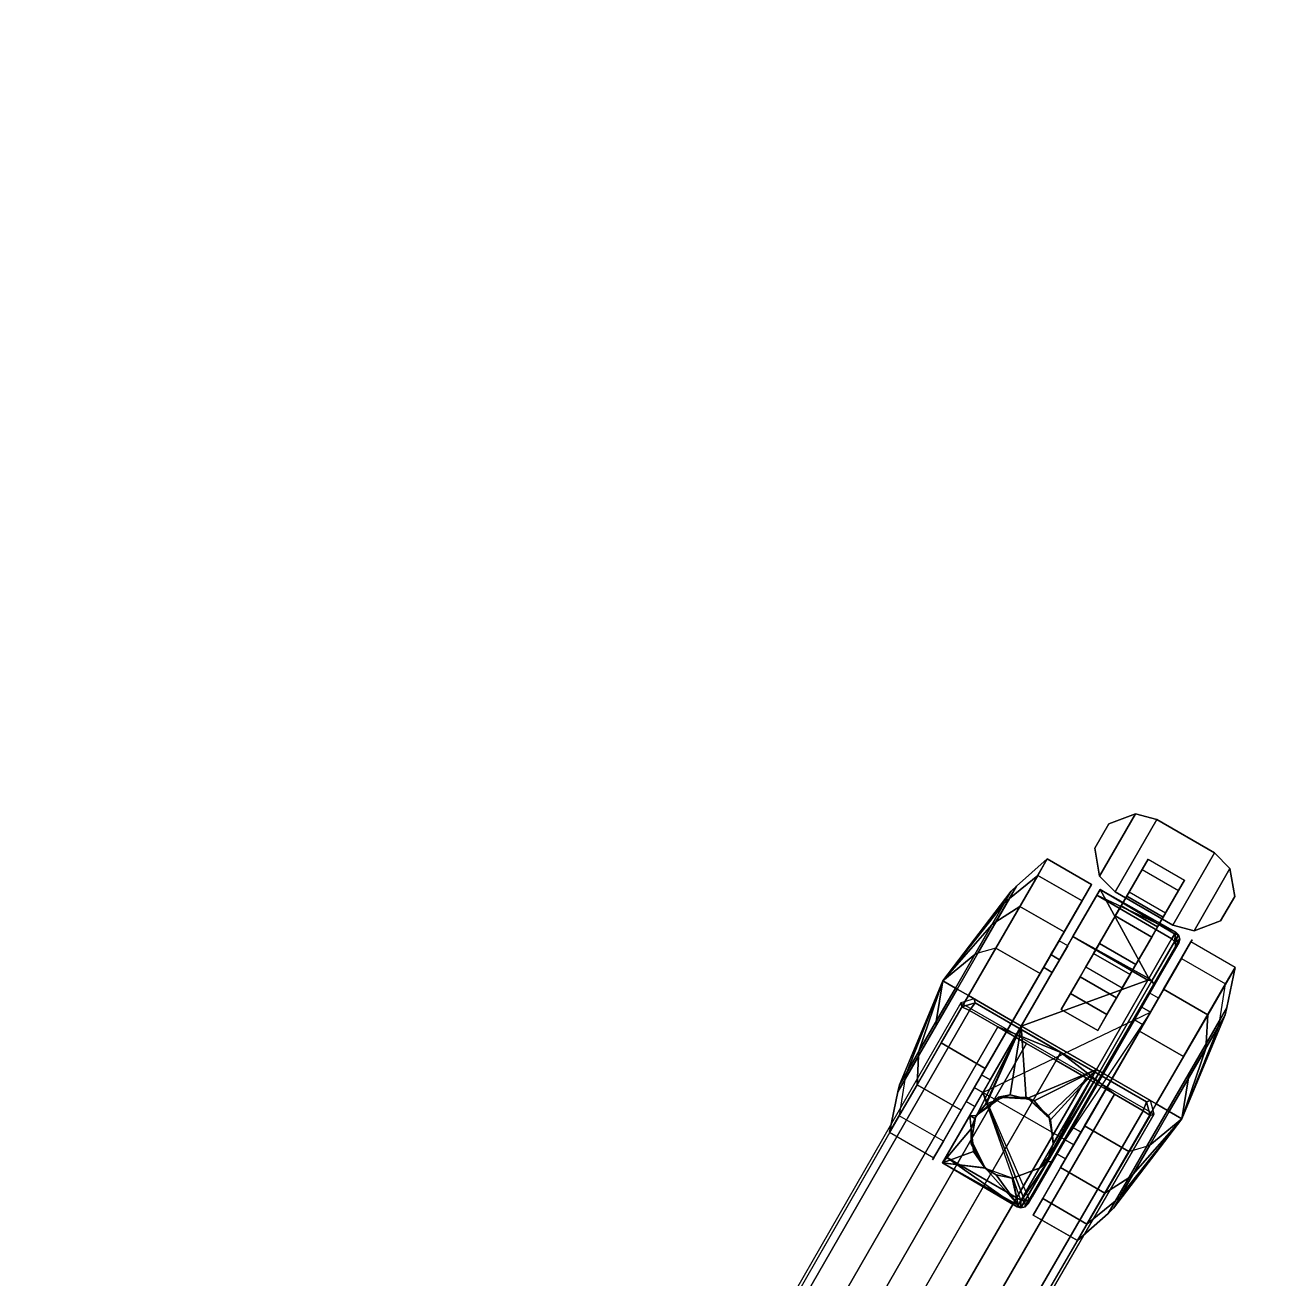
# Model space of a CAD drawing. Header units: inches. Extents: x 2605 to 2965, y 1528 to 1642.
# Drawn here: x 2717.25 to 2726.72, y 1595.8 to 1605.19 of the extents above; entities that cross this region are included whole.
import ezdxf

# ---------------------------------------------------------------- set-up
doc = ezdxf.new("R2010")
doc.units = ezdxf.units.IN
doc.layers.add('table leg', color=7, linetype='Continuous')
doc.layers.add('table top', color=7, linetype='Continuous')

msp = doc.modelspace()

# ---------------------------------------------------------------- linework, layer by layer
at = {"layer": 'table leg'}
for points in [[(2725.2707, 1599.0231, -7.1923), (2725.3765, 1599.2064, -7.1923), (2725.575, 1599.2802, -7.1923), (2725.306, 1598.8143, -7.1923)], [(2725.575, 1599.2802, -7.0323), (2725.3765, 1599.2064, -7.0323), (2725.2707, 1599.0231, -7.0323), (2725.306, 1598.8143, -7.0323)], [(2725.422, 1598.6971, -7.1923), (2725.306, 1598.8143, -7.1923), (2725.575, 1599.2802, -7.1923), (2725.7345, 1599.2383, -7.1923)], [(2725.575, 1599.2802, -7.0323), (2725.306, 1598.8143, -7.0323), (2725.422, 1598.6971, -7.0323), (2725.7345, 1599.2383, -7.0323)], [(2725.575, 1599.2802, -7.0323), (2725.575, 1599.2802, -7.1923), (2725.3765, 1599.2064, -7.1923), (2725.3765, 1599.2064, -7.0323)], [(2725.575, 1599.2802, -7.0323), (2725.7345, 1599.2383, -7.0323), (2725.7345, 1599.2383, -7.1923), (2725.575, 1599.2802, -7.1923)], [(2725.2707, 1599.0231, -7.0323), (2725.3765, 1599.2064, -7.0323), (2725.3765, 1599.2064, -7.1923), (2725.2707, 1599.0231, -7.1923)], [(2725.422, 1598.6971, -7.1923), (2725.7345, 1599.2383, -7.1923), (2726.1675, 1598.9883, -7.1923), (2725.855, 1598.4471, -7.1923)], [(2726.1675, 1598.9883, -7.0323), (2725.7345, 1599.2383, -7.0323), (2725.422, 1598.6971, -7.0323), (2725.855, 1598.4471, -7.0323)], [(2726.1675, 1598.9883, -7.0323), (2726.1675, 1598.9883, -7.1923), (2725.7345, 1599.2383, -7.1923), (2725.7345, 1599.2383, -7.0323)], [(2725.2707, 1599.0231, -7.0323), (2725.2707, 1599.0231, -7.1923), (2725.306, 1598.8143, -7.1923), (2725.306, 1598.8143, -7.0323)], [(2726.0145, 1598.4052, -7.1923), (2725.855, 1598.4471, -7.1923), (2726.1675, 1598.9883, -7.1923), (2726.2835, 1598.8711, -7.1923)], [(2726.1675, 1598.9883, -7.0323), (2725.855, 1598.4471, -7.0323), (2726.0145, 1598.4052, -7.0323), (2726.2835, 1598.8711, -7.0323)], [(2726.2835, 1598.8711, -7.0323), (2726.2835, 1598.8711, -7.1923), (2726.1675, 1598.9883, -7.1923), (2726.1675, 1598.9883, -7.0323)], [(2724.9146, 1598.9428, -6.664), (2724.684, 1598.7395, -6.7154), (2724.5293, 1598.4717, -6.1797), (2724.7094, 1598.5873, -5.9531)], [(2724.8433, 1598.8193, -7.4724), (2724.6303, 1598.6465, -7.3244), (2724.684, 1598.7395, -6.7154), (2724.9146, 1598.9428, -6.664)], [(2725.0406, 1598.3961, -5.9531), (2725.2458, 1598.7515, -6.664), (2724.9146, 1598.9428, -6.664), (2724.7094, 1598.5873, -5.9531)], [(2725.2458, 1598.7515, -6.664), (2725.1746, 1598.6281, -7.4724), (2724.8433, 1598.8193, -7.4724), (2724.9146, 1598.9428, -6.664)], [(2724.5289, 1598.2748, -8), (2724.3934, 1598.2362, -7.722), (2724.6303, 1598.6465, -7.3244), (2724.8433, 1598.8193, -7.4724)], [(2725.1746, 1598.6281, -7.4724), (2724.8601, 1598.0835, -8), (2724.5289, 1598.2748, -8), (2724.8433, 1598.8193, -7.4724)], [(2725.422, 1598.6971, -7.0323), (2725.306, 1598.8143, -7.0323), (2725.306, 1598.8143, -7.1923), (2725.422, 1598.6971, -7.1923)], [(2725.8981, 1598.7068, -7.5961), (2725.7408, 1598.4343, -7.8647), (2725.468, 1598.5918, -7.8647), (2725.6254, 1598.8643, -7.5961)], [(2726.0145, 1598.4052, -7.1923), (2726.2835, 1598.8711, -7.1923), (2726.3188, 1598.6624, -7.1923), (2726.213, 1598.479, -7.1923)], [(2726.3188, 1598.6624, -7.0323), (2726.2835, 1598.8711, -7.0323), (2726.0145, 1598.4052, -7.0323), (2726.213, 1598.479, -7.0323)], [(2726.2835, 1598.8711, -7.0323), (2726.3188, 1598.6624, -7.0323), (2726.3188, 1598.6624, -7.1923), (2726.2835, 1598.8711, -7.1923)], [(2724.4992, 1598.4489, -6.2212), (2724.6446, 1598.7007, -6.7248), (2724.131, 1598.0306, -6.8724)], [(2724.6446, 1598.7007, -6.7248), (2724.5941, 1598.6132, -7.2974), (2724.131, 1598.0306, -6.8724)], [(2724.4992, 1598.4489, -6.2212), (2724.5293, 1598.4717, -6.1797), (2724.684, 1598.7395, -6.7154), (2724.6446, 1598.7007, -6.7248)], [(2724.6446, 1598.7007, -6.7248), (2724.684, 1598.7395, -6.7154), (2724.6303, 1598.6465, -7.3244), (2724.5941, 1598.6132, -7.2974)], [(2725.1065, 1598.3606, -5.955), (2725.6764, 1598.0477, -5.967), (2725.3111, 1598.715, -6.6697)], [(2725.3111, 1598.715, -6.6697), (2725.8768, 1598.3949, -6.7061), (2725.2854, 1598.6705, -7.2724)], [(2725.8686, 1598.3806, -6.6756), (2725.3111, 1598.715, -6.6697), (2725.6764, 1598.0477, -5.967)], [(2725.8768, 1598.3949, -6.7061), (2725.3111, 1598.715, -6.6697), (2725.8686, 1598.3806, -6.6756)], [(2725.422, 1598.6971, -7.0323), (2725.422, 1598.6971, -7.1923), (2725.855, 1598.4471, -7.1923), (2725.855, 1598.4471, -7.0323)], [(2724.131, 1598.0306, -6.8724), (2724.5941, 1598.6132, -7.2974), (2724.3714, 1598.2275, -7.6711)], [(2724.5941, 1598.6132, -7.2974), (2724.6303, 1598.6465, -7.3244), (2724.3934, 1598.2362, -7.722), (2724.3714, 1598.2275, -7.6711)], [(2725.8483, 1598.3455, -7.2724), (2725.2854, 1598.6705, -7.2724), (2725.8768, 1598.3949, -6.7061)], [(2725.6968, 1598.358, -7.5935), (2725.7826, 1598.5066, -7.4281), (2725.5098, 1598.6641, -7.4281), (2725.424, 1598.5155, -7.5935)], [(2725.7826, 1598.5066, -7.4281), (2725.7999, 1598.5366, -7.1923), (2725.5271, 1598.6941, -7.1923), (2725.5098, 1598.6641, -7.4281)], [(2726.213, 1598.479, -7.0323), (2726.213, 1598.479, -7.1923), (2726.3188, 1598.6624, -7.1923), (2726.3188, 1598.6624, -7.0323)], [(2724.7094, 1598.5873, -5.9531), (2724.5293, 1598.4717, -6.1797), (2724.2388, 1597.9684, -5.9682), (2724.3237, 1597.9193, -5.6724)], [(2724.6549, 1597.7281, -5.6724), (2725.0406, 1598.3961, -5.9531), (2724.7094, 1598.5873, -5.9531), (2724.3237, 1597.9193, -5.6724)], [(2725.7408, 1598.4343, -7.8647), (2725.5343, 1598.0766, -7.8901), (2725.2615, 1598.2341, -7.8901), (2725.468, 1598.5918, -7.8647)], [(2725.5783, 1598.1528, -7.6195), (2725.6968, 1598.358, -7.5935), (2725.424, 1598.5155, -7.5935), (2725.3055, 1598.3103, -7.6195)], [(2724.131, 1598.0306, -6.8724), (2724.226, 1597.9757, -6.0224), (2724.4992, 1598.4489, -6.2212)], [(2724.226, 1597.9757, -6.0224), (2724.2388, 1597.9684, -5.9682), (2724.5293, 1598.4717, -6.1797), (2724.4992, 1598.4489, -6.2212)], [(2725.855, 1598.4471, -7.0323), (2725.855, 1598.4471, -7.1923), (2726.0145, 1598.4052, -7.1923), (2726.0145, 1598.4052, -7.0323)], [(2726.213, 1598.479, -7.0323), (2726.0145, 1598.4052, -7.0323), (2726.0145, 1598.4052, -7.1923), (2726.213, 1598.479, -7.1923)], [(2724.7197, 1597.6907, -5.6724), (2725.6683, 1598.0337, -5.9609), (2725.1065, 1598.3606, -5.955)], [(2725.0023, 1598.3302, -6.7899), (2724.8872, 1598.1308, -6.349), (2724.9522, 1598.0933, -6.349), (2725.0673, 1598.2927, -6.7899)], [(2725.6764, 1598.0477, -5.967), (2725.1065, 1598.3606, -5.955), (2725.6683, 1598.0337, -5.9609)], [(2725.6764, 1598.0477, -5.967), (2725.6988, 1598.0293, -5.9725), (2725.898, 1598.3744, -6.7071), (2725.8686, 1598.3806, -6.6756)], [(2725.907, 1598.3416, -6.7105), (2725.898, 1598.3744, -6.7071), (2725.6988, 1598.0293, -5.9725), (2725.7118, 1598.0035, -5.9906)], [(2725.907, 1598.3416, -6.7105), (2725.7118, 1598.0035, -5.9906), (2725.7087, 1597.9836, -6.0122), (2725.8991, 1598.3134, -6.7144)], [(2725.9904, 1598.3216, -6.664), (2725.7852, 1597.9662, -5.9531), (2726.1165, 1597.775, -5.9531), (2726.3217, 1598.1304, -6.664)], [(2725.8768, 1598.3949, -6.7061), (2725.8681, 1598.3234, -7.2724), (2725.8483, 1598.3455, -7.2724)], [(2725.8681, 1598.3234, -7.2724), (2725.8768, 1598.3949, -6.7061), (2725.898, 1598.3744, -6.7071)], [(2725.8722, 1598.3188, -7.2724), (2725.8681, 1598.3234, -7.2724), (2725.898, 1598.3744, -6.7071)], [(2725.8686, 1598.3806, -6.6756), (2725.898, 1598.3744, -6.7071), (2725.8768, 1598.3949, -6.7061)], [(2725.898, 1598.3744, -6.7071), (2725.907, 1598.3416, -6.7105), (2725.8722, 1598.3188, -7.2724)], [(2725.8748, 1598.2899, -7.2724), (2725.8722, 1598.3188, -7.2724), (2725.907, 1598.3416, -6.7105)], [(2725.8758, 1598.2791, -7.2724), (2725.8748, 1598.2899, -7.2724), (2725.907, 1598.3416, -6.7105)], [(2725.8758, 1598.2791, -7.2724), (2725.907, 1598.3416, -6.7105), (2725.8991, 1598.3134, -6.7144)], [(2724.8601, 1598.0835, -8), (2724.4497, 1597.3727, -8), (2724.1185, 1597.5639, -8), (2724.5289, 1598.2748, -8)], [(2724.3714, 1598.2275, -7.6711), (2724.226, 1597.9757, -7.7224), (2724.131, 1598.0306, -6.8724)], [(2724.3714, 1598.2275, -7.6711), (2724.3934, 1598.2362, -7.722), (2724.2388, 1597.9684, -7.7765), (2724.226, 1597.9757, -7.7224)], [(2725.5343, 1598.0766, -7.8901), (2725.3617, 1597.7776, -7.6621), (2725.0889, 1597.9351, -7.6621), (2725.2615, 1598.2341, -7.8901)], [(2725.4766, 1597.9767, -7.4951), (2725.5783, 1598.1528, -7.6195), (2725.3055, 1598.3103, -7.6195), (2725.2038, 1598.1342, -7.4951)], [(2725.8991, 1598.3134, -6.7144), (2725.8683, 1598.2602, -7.2724), (2725.8758, 1598.2791, -7.2724)], [(2724.8872, 1598.1308, -6.349), (2724.6548, 1597.7282, -6.1724), (2724.7197, 1597.6907, -6.1724), (2724.9522, 1598.0933, -6.349)], [(2725.6047, 1597.6536, -8), (2725.9192, 1598.1982, -7.4724), (2726.2504, 1598.0069, -7.4724), (2725.936, 1597.4624, -8)], [(2726.1165, 1597.775, -5.9531), (2726.1063, 1597.5612, -6.1797), (2726.2609, 1597.829, -6.7154), (2726.3217, 1598.1304, -6.664)], [(2726.3217, 1598.1304, -6.664), (2726.2609, 1597.829, -6.7154), (2726.2072, 1597.736, -7.3244), (2726.2504, 1598.0069, -7.4724)], [(2725.6683, 1598.0337, -5.9609), (2724.7197, 1597.6907, -5.6724), (2725.2826, 1597.3657, -5.6724)], [(2725.2826, 1597.3657, -5.6724), (2725.3074, 1597.3514, -5.6796), (2725.6988, 1598.0293, -5.9725), (2725.6683, 1598.0337, -5.9609)], [(2725.6683, 1598.0337, -5.9609), (2725.6988, 1598.0293, -5.9725), (2725.6764, 1598.0477, -5.967)], [(2723.858, 1597.3382, -7.2974), (2723.8075, 1597.2508, -6.7248), (2724.131, 1598.0306, -6.8724)], [(2724.131, 1598.0306, -6.8724), (2723.8075, 1597.2508, -6.7248), (2723.9528, 1597.5026, -6.2212)], [(2724.0807, 1597.724, -7.6711), (2723.858, 1597.3382, -7.2974), (2724.131, 1598.0306, -6.8724)], [(2724.3237, 1597.9193, -5.6724), (2724.2388, 1597.9684, -5.9682), (2723.9482, 1597.4651, -6.1797), (2723.938, 1597.2513, -5.9531)], [(2723.9528, 1597.5026, -6.2212), (2723.9482, 1597.4651, -6.1797), (2724.2388, 1597.9684, -5.9682), (2724.226, 1597.9757, -6.0224)], [(2723.9528, 1597.5026, -6.2212), (2724.226, 1597.9757, -6.0224), (2724.131, 1598.0306, -6.8724)], [(2724.226, 1597.9757, -7.7224), (2724.0807, 1597.724, -7.6711), (2724.131, 1598.0306, -6.8724)], [(2724.226, 1597.9757, -7.7224), (2724.2388, 1597.9684, -7.7765), (2724.0841, 1597.7006, -7.722), (2724.0807, 1597.724, -7.6711)], [(2725.7118, 1598.0035, -5.9906), (2725.6988, 1598.0293, -5.9725), (2725.3074, 1597.3514, -5.6796), (2725.3283, 1597.3393, -5.7037)], [(2725.7118, 1598.0035, -5.9906), (2725.3283, 1597.3393, -5.7037), (2725.3346, 1597.3357, -5.7324), (2725.7087, 1597.9836, -6.0122)], [(2725.7852, 1597.9662, -5.9531), (2725.3995, 1597.2982, -5.6724), (2725.7308, 1597.1069, -5.6724), (2726.1165, 1597.775, -5.9531)], [(2724.2693, 1597.0601, -5.9531), (2724.6549, 1597.7281, -5.6724), (2724.3237, 1597.9193, -5.6724), (2723.938, 1597.2513, -5.9531)], [(2724.3666, 1597.8945, -5.512), (2724.2661, 1597.8658, -5.5092), (2724.2741, 1597.8359, -4.8835), (2724.3746, 1597.8645, -4.8835)], [(2725.7147, 1597.0295, -5.5092), (2725.6874, 1597.1319, -5.512), (2724.3666, 1597.8945, -5.512), (2724.2661, 1597.8658, -5.5092)], [(2724.2741, 1597.8359, -4.8835), (2724.3311, 1597.808, -4.8121), (2724.3746, 1597.8645, -4.8835)], [(2724.3311, 1597.808, -4.8121), (2724.5443, 1597.6849, -4.7783), (2725.015, 1597.4924, -4.8252), (2724.3746, 1597.8645, -4.8835)], [(2725.6574, 1597.1239, -4.8835), (2725.6874, 1597.1319, -5.512), (2724.3666, 1597.8945, -5.512), (2724.3746, 1597.8645, -4.8835)], [(2724.3746, 1597.8645, -4.8835), (2724.3746, 1597.8645, -4.8835), (2725.015, 1597.4924, -4.8252), (2725.6574, 1597.1239, -4.8835)], [(2725.3617, 1597.7776, -7.6621), (2725.2922, 1597.6573, -7.2724), (2725.0194, 1597.8148, -7.2724), (2725.0889, 1597.9351, -7.6621)], [(2725.6821, 1597.9377, -6.7899), (2725.567, 1597.7383, -6.349), (2725.632, 1597.7008, -6.349), (2725.7471, 1597.9002, -6.7899)], [(2721.3345, 1592.7124, -4.4267), (2721.3847, 1592.6879, -4.3569), (2724.3311, 1597.808, -4.8121), (2724.2741, 1597.8359, -4.8835)], [(2721.5952, 1592.5663, -4.3176), (2724.5443, 1597.6849, -4.7783), (2724.3311, 1597.808, -4.8121), (2721.3847, 1592.6879, -4.3569)], [(2725.0474, 1596.8382, -7.2724), (2724.4325, 1597.1932, -7.2724), (2725.6868, 1597.7957, -7.2724)], [(2725.7308, 1597.1069, -5.6724), (2725.8157, 1597.0579, -5.9682), (2726.1063, 1597.5612, -6.1797), (2726.1165, 1597.775, -5.9531)], [(2726.1965, 1597.6881, -7.2974), (2726.247, 1597.7755, -6.7248), (2725.9235, 1596.9957, -6.8724)], [(2725.9235, 1596.9957, -6.8724), (2726.247, 1597.7755, -6.7248), (2726.1016, 1597.5237, -6.2212)], [(2726.247, 1597.7755, -6.7248), (2726.2609, 1597.829, -6.7154), (2726.1063, 1597.5612, -6.1797), (2726.1016, 1597.5237, -6.2212)], [(2726.1965, 1597.6881, -7.2974), (2726.2072, 1597.736, -7.3244), (2726.2609, 1597.829, -6.7154), (2726.247, 1597.7755, -6.7248)], [(2721.8119, 1592.4412, -4.2809), (2724.7584, 1597.5613, -4.7539), (2724.5443, 1597.6849, -4.7783), (2721.5952, 1592.5663, -4.3176)], [(2724.0807, 1597.724, -7.6711), (2724.0841, 1597.7006, -7.722), (2723.8472, 1597.2903, -7.3244), (2723.858, 1597.3382, -7.2974)], [(2724.3329, 1597.0208, -5.955), (2724.3848, 1597.0175, -5.938), (2724.7197, 1597.6907, -5.6724)], [(2724.4482, 1597.1005, -5.8617), (2724.7197, 1597.6907, -5.6724), (2724.3848, 1597.0175, -5.938)], [(2724.6548, 1597.7282, -6.1724), (2724.4223, 1597.3256, -6.349), (2724.4873, 1597.2881, -6.349), (2724.7197, 1597.6907, -6.1724)], [(2724.4482, 1597.1005, -5.8617), (2724.4587, 1597.1091, -5.8537), (2724.7197, 1597.6907, -5.6724)], [(2724.4587, 1597.1091, -5.8537), (2724.5504, 1597.1435, -5.8135), (2724.6362, 1597.1758, -5.7759), (2724.7197, 1597.6907, -5.6724)], [(2724.7584, 1597.5613, -4.7539), (2724.9816, 1597.4324, -4.7316), (2725.015, 1597.4924, -4.8252), (2724.5443, 1597.6849, -4.7783)], [(2724.7197, 1597.6907, -5.6724), (2724.6362, 1597.1758, -5.7759), (2724.756, 1597.1453, -5.7619)], [(2724.756, 1597.1453, -5.7619), (2725.2826, 1597.3657, -5.6724), (2724.7197, 1597.6907, -5.6724)], [(2725.567, 1597.7383, -6.349), (2725.3346, 1597.3357, -6.1724), (2725.3995, 1597.2982, -6.1724), (2725.632, 1597.7008, -6.349)], [(2725.9738, 1597.3023, -7.6711), (2726.1965, 1597.6881, -7.2974), (2725.9235, 1596.9957, -6.8724)], [(2725.9738, 1597.3023, -7.6711), (2725.9703, 1597.3257, -7.722), (2726.2072, 1597.736, -7.3244), (2726.1965, 1597.6881, -7.2974)], [(2724.9816, 1597.4324, -4.7316), (2724.7584, 1597.5613, -4.7539), (2721.8119, 1592.4412, -4.2809), (2722.0289, 1592.3159, -4.2598)], [(2724.4497, 1597.3727, -8), (2724.1353, 1596.8281, -7.4724), (2723.8041, 1597.0193, -7.4724), (2724.1185, 1597.5639, -8)], [(2725.1943, 1596.9428, -8), (2725.6047, 1597.6536, -8), (2725.936, 1597.4624, -8), (2725.5256, 1596.7515, -8)], [(2726.1016, 1597.5237, -6.2212), (2726.1063, 1597.5612, -6.1797), (2725.8157, 1597.0579, -5.9682), (2725.8285, 1597.0506, -6.0224)], [(2723.8075, 1597.2508, -6.7248), (2723.7935, 1597.1972, -6.7154), (2723.9482, 1597.4651, -6.1797), (2723.9528, 1597.5026, -6.2212)], [(2725.4188, 1597.18, -4.7783), (2725.015, 1597.4924, -4.8252), (2724.9816, 1597.4324, -4.7316), (2725.2048, 1597.3035, -4.7539)], [(2725.4188, 1597.18, -4.7783), (2725.6321, 1597.0568, -4.8121), (2725.6574, 1597.1239, -4.8835), (2725.015, 1597.4924, -4.8252)], [(2726.1016, 1597.5237, -6.2212), (2725.8285, 1597.0506, -6.0224), (2725.9235, 1596.9957, -6.8724)], [(2722.0269, 1592.3171, -4.2598), (2722.244, 1592.1918, -4.2809), (2725.2048, 1597.3035, -4.7539), (2724.9816, 1597.4324, -4.7316)], [(2723.938, 1597.2513, -5.9531), (2723.9482, 1597.4651, -6.1797), (2723.7935, 1597.1972, -6.7154), (2723.7328, 1596.8959, -6.664)], [(2722.4606, 1592.0667, -4.3176), (2725.4188, 1597.18, -4.7783), (2725.2048, 1597.3035, -4.7539), (2722.244, 1592.1918, -4.2809)], [(2723.7328, 1596.8959, -6.664), (2723.7935, 1597.1972, -6.7154), (2723.8472, 1597.2903, -7.3244), (2723.8041, 1597.0193, -7.4724)], [(2723.858, 1597.3382, -7.2974), (2723.8472, 1597.2903, -7.3244), (2723.7935, 1597.1972, -6.7154), (2723.8075, 1597.2508, -6.7248)], [(2724.4223, 1597.3256, -6.349), (2724.3072, 1597.1262, -6.7899), (2724.3721, 1597.0887, -6.7899), (2724.4873, 1597.2881, -6.349)], [(2725.2826, 1597.3657, -5.6724), (2724.756, 1597.1453, -5.7619), (2724.8152, 1597.1303, -5.755)], [(2725.2826, 1597.3657, -5.6724), (2724.8152, 1597.1303, -5.755), (2724.9159, 1597.014, -5.7764)], [(2724.9159, 1597.014, -5.7764), (2724.9393, 1596.9871, -5.7813), (2725.2826, 1597.3657, -5.6724)], [(2725.3283, 1597.3393, -5.7037), (2725.3074, 1597.3514, -5.6796), (2724.916, 1596.6735, -5.9725), (2724.9448, 1596.6751, -5.9906)], [(2725.3074, 1597.3514, -5.6796), (2724.9228, 1596.7074, -5.939), (2724.916, 1596.6735, -5.9725)], [(2725.3074, 1597.3514, -5.6796), (2725.2826, 1597.3657, -5.6724), (2724.9228, 1596.7074, -5.939)], [(2724.9592, 1596.8055, -5.8617), (2724.9228, 1596.7074, -5.939), (2725.2826, 1597.3657, -5.6724)], [(2724.9588, 1596.8093, -5.86), (2725.2826, 1597.3657, -5.6724), (2724.9393, 1596.9871, -5.7813)], [(2725.3283, 1597.3393, -5.7037), (2724.9448, 1596.6751, -5.9906), (2724.9605, 1596.6878, -6.0122), (2725.3346, 1597.3357, -5.7324)], [(2725.2826, 1597.3657, -5.6724), (2724.9588, 1596.8093, -5.86), (2724.9592, 1596.8055, -5.8617)], [(2725.3995, 1597.2982, -5.6724), (2725.0139, 1596.6302, -5.9531), (2725.3451, 1596.4389, -5.9531), (2725.7308, 1597.1069, -5.6724)], [(2725.3346, 1597.3357, -6.1724), (2725.1021, 1596.9331, -6.349), (2725.1671, 1596.8956, -6.349), (2725.3995, 1597.2982, -6.1724)], [(2725.8285, 1597.0506, -7.7224), (2725.8157, 1597.0579, -7.7765), (2725.9703, 1597.3257, -7.722), (2725.9738, 1597.3023, -7.6711)], [(2725.8285, 1597.0506, -7.7224), (2725.9738, 1597.3023, -7.6711), (2725.9235, 1596.9957, -6.8724)], [(2724.0641, 1596.7046, -6.664), (2724.2693, 1597.0601, -5.9531), (2723.938, 1597.2513, -5.9531), (2723.7328, 1596.8959, -6.664)], [(2724.3072, 1597.1262, -6.7899), (2724.3675, 1597.2307, -7.2724), (2724.4325, 1597.1932, -7.2724), (2724.3721, 1597.0887, -6.7899)], [(2724.4325, 1597.1932, -7.2724), (2724.7774, 1596.3907, -7.2724), (2724.7455, 1596.3794, -7.2724)], [(2724.7455, 1596.3794, -7.2724), (2724.7169, 1596.3859, -7.2724), (2724.4325, 1597.1932, -7.2724), (2724.7455, 1596.3794, -7.2724)], [(2722.6712, 1591.9451, -4.3569), (2725.6321, 1597.0568, -4.8121), (2725.4188, 1597.18, -4.7783), (2722.4606, 1592.0667, -4.3176)], [(2724.4482, 1597.1005, -5.8617), (2724.3848, 1597.0175, -5.938), (2724.3707, 1596.999, -5.955), (2724.3815, 1597.0199, -5.4724)], [(2724.5453, 1597.1573, -5.4724), (2724.5504, 1597.1435, -5.8135), (2724.3815, 1597.0199, -5.4724)], [(2724.4587, 1597.1091, -5.8537), (2724.3815, 1597.0199, -5.4724), (2724.5504, 1597.1435, -5.8135)], [(2724.3815, 1597.0199, -5.4724), (2724.4587, 1597.1091, -5.8537), (2724.4482, 1597.1005, -5.8617)], [(2724.5504, 1597.1435, -5.8135), (2724.5453, 1597.1573, -5.4724), (2724.6362, 1597.1758, -5.7759)], [(2724.756, 1597.1453, -5.7619), (2724.6362, 1597.1758, -5.7759), (2724.5453, 1597.1573, -5.4724)], [(2724.5453, 1597.1573, -5.4724), (2724.759, 1597.1573, -5.4724), (2724.756, 1597.1453, -5.7619)], [(2724.759, 1597.1573, -5.4724), (2724.8152, 1597.1303, -5.755), (2724.756, 1597.1453, -5.7619)], [(2724.8152, 1597.1303, -5.755), (2724.759, 1597.1573, -5.4724), (2724.9159, 1597.014, -5.7764)], [(2724.9228, 1597.0199, -5.4724), (2724.9159, 1597.014, -5.7764), (2724.759, 1597.1573, -5.4724)], [(2725.3451, 1596.4389, -5.9531), (2725.5251, 1596.5546, -6.1797), (2725.8157, 1597.0579, -5.9682), (2725.7308, 1597.1069, -5.6724)], [(2725.6321, 1597.0568, -4.8121), (2725.6848, 1597.0215, -4.8835), (2725.6574, 1597.1239, -4.8835)], [(2725.7147, 1597.0295, -5.5092), (2725.6874, 1597.1319, -5.512), (2725.6574, 1597.1239, -4.8835), (2725.6848, 1597.0215, -4.8835)], [(2725.6848, 1597.0215, -4.8835), (2725.6321, 1597.0568, -4.8121), (2722.6712, 1591.9451, -4.3569), (2722.7175, 1591.9139, -4.4267)], [(2724.1283, 1596.6664, -6.6697), (2724.3451, 1596.9219, -6.0284), (2724.3329, 1597.0208, -5.955)], [(2724.3329, 1597.0208, -5.955), (2724.3702, 1596.9984, -5.9556), (2724.3707, 1596.999, -5.955)], [(2724.3702, 1596.9984, -5.9556), (2724.3329, 1597.0208, -5.955), (2724.3451, 1596.9219, -6.0284)], [(2724.3848, 1597.0175, -5.938), (2724.3329, 1597.0208, -5.955), (2724.3707, 1596.999, -5.955)], [(2724.3815, 1597.0199, -5.4724), (2724.3707, 1596.999, -5.955), (2724.3702, 1596.9984, -5.9556), (2724.3444, 1596.8094, -5.4724)], [(2724.3444, 1596.8094, -5.4724), (2724.3702, 1596.9984, -5.9556), (2724.3451, 1596.9219, -6.0284)], [(2724.9159, 1597.014, -5.7764), (2724.9228, 1597.0199, -5.4724), (2724.9393, 1596.9871, -5.7813)], [(2724.9599, 1596.8094, -5.4724), (2724.9393, 1596.9871, -5.7813), (2724.9228, 1597.0199, -5.4724)], [(2725.5553, 1596.5774, -6.2212), (2725.4099, 1596.3256, -6.7248), (2725.9235, 1596.9957, -6.8724)], [(2725.4099, 1596.3256, -6.7248), (2725.4604, 1596.4131, -7.2974), (2725.9235, 1596.9957, -6.8724)], [(2725.9235, 1596.9957, -6.8724), (2725.4604, 1596.4131, -7.2974), (2725.6831, 1596.7988, -7.6711)], [(2725.8285, 1597.0506, -6.0224), (2725.8157, 1597.0579, -5.9682), (2725.5251, 1596.5546, -6.1797), (2725.5553, 1596.5774, -6.2212)], [(2725.9235, 1596.9957, -6.8724), (2725.8285, 1597.0506, -6.0224), (2725.5553, 1596.5774, -6.2212)], [(2725.6831, 1596.7988, -7.6711), (2725.6611, 1596.7901, -7.722), (2725.8157, 1597.0579, -7.7765), (2725.8285, 1597.0506, -7.7224)], [(2725.6831, 1596.7988, -7.6711), (2725.8285, 1597.0506, -7.7224), (2725.9235, 1596.9957, -6.8724)], [(2724.3611, 1596.7499, -6.2002), (2724.3555, 1596.8106, -6.1396), (2724.3451, 1596.9219, -6.0284), (2724.1283, 1596.6664, -6.6697)], [(2724.3555, 1596.8106, -6.1396), (2724.3444, 1596.8094, -5.4724), (2724.3451, 1596.9219, -6.0284)], [(2724.8799, 1596.3982, -7.4724), (2725.1943, 1596.9428, -8), (2725.5256, 1596.7515, -8), (2725.2112, 1596.2069, -7.4724)], [(2724.9393, 1596.9871, -5.7813), (2724.9599, 1596.8094, -5.4724), (2724.9588, 1596.8093, -5.86)], [(2725.1021, 1596.9331, -6.349), (2724.987, 1596.7337, -6.7899), (2725.052, 1596.6962, -6.7899), (2725.1671, 1596.8956, -6.349)], [(2724.3444, 1596.8094, -5.4724), (2724.3555, 1596.8106, -6.1396), (2724.4513, 1596.6243, -5.4724)], [(2724.3611, 1596.7499, -6.2002), (2724.4513, 1596.6243, -5.4724), (2724.3555, 1596.8106, -6.1396)], [(2724.853, 1596.6243, -5.4724), (2724.9592, 1596.8055, -5.8617), (2724.9599, 1596.8094, -5.4724)], [(2724.9592, 1596.8055, -5.8617), (2724.853, 1596.6243, -5.4724), (2724.9228, 1596.7074, -5.939)], [(2724.9592, 1596.8055, -5.8617), (2724.9588, 1596.8093, -5.86), (2724.9599, 1596.8094, -5.4724)], [(2724.987, 1596.7337, -6.7899), (2725.0474, 1596.8382, -7.2724), (2725.1123, 1596.8007, -7.2724), (2725.052, 1596.6962, -6.7899)], [(2724.3611, 1596.7499, -6.2002), (2724.1283, 1596.6664, -6.6697), (2724.447, 1596.6279, -6.3038)], [(2724.154, 1596.7109, -7.2724), (2724.6884, 1596.3365, -6.7061), (2724.1283, 1596.6664, -6.6697)], [(2724.6884, 1596.3365, -6.7061), (2724.154, 1596.7109, -7.2724), (2724.7169, 1596.3859, -7.2724)], [(2724.4517, 1596.625, -6.3041), (2724.3611, 1596.7499, -6.2002), (2724.447, 1596.6279, -6.3038)], [(2724.3611, 1596.7499, -6.2002), (2724.4517, 1596.625, -6.3041), (2724.4513, 1596.6243, -5.4724)], [(2725.5256, 1596.7515, -8), (2725.6611, 1596.7901, -7.722), (2725.4242, 1596.3798, -7.3244), (2725.2112, 1596.2069, -7.4724)], [(2725.4604, 1596.4131, -7.2974), (2725.4242, 1596.3798, -7.3244), (2725.6611, 1596.7901, -7.722), (2725.6831, 1596.7988, -7.6711)], [(2724.6962, 1596.35, -6.6746), (2724.1283, 1596.6664, -6.6697), (2724.6884, 1596.3365, -6.7061)], [(2724.1283, 1596.6664, -6.6697), (2724.6962, 1596.35, -6.6746), (2724.4517, 1596.625, -6.3041)], [(2724.4517, 1596.625, -6.3041), (2724.447, 1596.6279, -6.3038), (2724.1283, 1596.6664, -6.6697)], [(2724.5319, 1596.5752, -6.3097), (2724.4513, 1596.6243, -5.4724), (2724.4517, 1596.625, -6.3041)], [(2724.4513, 1596.6243, -5.4724), (2724.5319, 1596.5752, -6.3097), (2724.6521, 1596.5512, -5.4724)], [(2724.5319, 1596.5752, -6.3097), (2724.4517, 1596.625, -6.3041), (2724.6962, 1596.35, -6.6746)], [(2724.8525, 1596.6255, -6.0322), (2724.853, 1596.6243, -5.4724), (2724.6521, 1596.5512, -5.4724), (2724.6564, 1596.5512, -6.2378)], [(2724.8525, 1596.6255, -6.0322), (2724.6564, 1596.5512, -6.2378), (2724.6962, 1596.35, -6.6746)], [(2724.7168, 1596.3284, -6.7071), (2724.916, 1596.6735, -5.9725), (2724.6962, 1596.35, -6.6746)], [(2724.8561, 1596.6269, -6.0284), (2724.6962, 1596.35, -6.6746), (2724.916, 1596.6735, -5.9725)], [(2724.6962, 1596.35, -6.6746), (2724.8561, 1596.6269, -6.0284), (2724.8525, 1596.6255, -6.0322)], [(2724.9448, 1596.6751, -5.9906), (2724.916, 1596.6735, -5.9725), (2724.7168, 1596.3284, -6.7071), (2724.7496, 1596.337, -6.7105)], [(2724.9448, 1596.6751, -5.9906), (2724.7496, 1596.337, -6.7105), (2724.7701, 1596.3579, -6.7144), (2724.9605, 1596.6878, -6.0122)], [(2725.0139, 1596.6302, -5.9531), (2724.8087, 1596.2748, -6.664), (2725.1399, 1596.0835, -6.664), (2725.3451, 1596.4389, -5.9531)], [(2724.8525, 1596.6255, -6.0322), (2724.8561, 1596.6269, -6.0284), (2724.853, 1596.6243, -5.4724)], [(2724.9, 1596.6799, -5.9696), (2724.9228, 1596.7074, -5.939), (2724.853, 1596.6243, -5.4724)], [(2724.9, 1596.6799, -5.9696), (2724.853, 1596.6243, -5.4724), (2724.8561, 1596.6269, -6.0284)], [(2724.916, 1596.6735, -5.9725), (2724.9, 1596.6799, -5.9696), (2724.8561, 1596.6269, -6.0284)], [(2724.9, 1596.6799, -5.9696), (2724.916, 1596.6735, -5.9725), (2724.9228, 1596.7074, -5.939)], [(2724.6523, 1596.552, -6.2402), (2724.6521, 1596.5512, -5.4724), (2724.5319, 1596.5752, -6.3097)], [(2724.6962, 1596.35, -6.6746), (2724.6523, 1596.552, -6.2402), (2724.5319, 1596.5752, -6.3097)], [(2724.6564, 1596.5512, -6.2378), (2724.6521, 1596.5512, -5.4724), (2724.6523, 1596.552, -6.2402)], [(2724.6523, 1596.552, -6.2402), (2724.6962, 1596.35, -6.6746), (2724.6564, 1596.5512, -6.2378)], [(2725.1399, 1596.0835, -6.664), (2725.3705, 1596.2868, -6.7154), (2725.5251, 1596.5546, -6.1797), (2725.3451, 1596.4389, -5.9531)], [(2725.5553, 1596.5774, -6.2212), (2725.5251, 1596.5546, -6.1797), (2725.3705, 1596.2868, -6.7154), (2725.4099, 1596.3256, -6.7248)], [(2724.7169, 1596.3859, -7.2724), (2724.7168, 1596.3284, -6.7071), (2724.6884, 1596.3365, -6.7061)], [(2724.6962, 1596.35, -6.6746), (2724.6884, 1596.3365, -6.7061), (2724.7168, 1596.3284, -6.7071)], [(2724.7168, 1596.3284, -6.7071), (2724.7169, 1596.3859, -7.2724), (2724.7399, 1596.3785, -7.2724)], [(2724.7399, 1596.3785, -7.2724), (2724.7455, 1596.3794, -7.2724), (2724.7168, 1596.3284, -6.7071)], [(2724.7496, 1596.337, -6.7105), (2724.7168, 1596.3284, -6.7071), (2724.7455, 1596.3794, -7.2724)], [(2724.7455, 1596.3794, -7.2724), (2724.7682, 1596.3827, -7.2724), (2724.7496, 1596.337, -6.7105)], [(2724.8008, 1596.4112, -7.2724), (2724.7701, 1596.3579, -6.7144), (2724.7496, 1596.337, -6.7105), (2724.7774, 1596.3907, -7.2724)], [(2724.7774, 1596.3907, -7.2724), (2724.7496, 1596.337, -6.7105), (2724.7682, 1596.3827, -7.2724)], [(2724.8087, 1596.2748, -6.664), (2724.8799, 1596.3982, -7.4724), (2725.2112, 1596.2069, -7.4724), (2725.1399, 1596.0835, -6.664)], [(2725.2112, 1596.2069, -7.4724), (2725.4242, 1596.3798, -7.3244), (2725.3705, 1596.2868, -6.7154), (2725.1399, 1596.0835, -6.664)], [(2725.4099, 1596.3256, -6.7248), (2725.3705, 1596.2868, -6.7154), (2725.4242, 1596.3798, -7.3244), (2725.4604, 1596.4131, -7.2974)]]:
    msp.add_3dface(points, dxfattribs=at)
for points, invisible_edges in [([(2725.6254, 1598.8643, -7.5961), (2725.5098, 1598.6641, -7.4281), (2725.6704, 1598.9423, -7.1923)], 3), ([(2725.5271, 1598.6941, -7.1923), (2725.6704, 1598.9423, -7.1923), (2725.5098, 1598.6641, -7.4281)], 2), ([(2725.6704, 1598.9423, -7.1923), (2725.8981, 1598.7068, -7.5961), (2725.6254, 1598.8643, -7.5961)], 3), ([(2725.6704, 1598.9423, -7.1923), (2725.9432, 1598.7848, -7.1923), (2725.8981, 1598.7068, -7.5961)], 12), ([(2725.468, 1598.5918, -7.8647), (2725.424, 1598.5155, -7.5935), (2725.6254, 1598.8643, -7.5961)], 3), ([(2725.5098, 1598.6641, -7.4281), (2725.6254, 1598.8643, -7.5961), (2725.424, 1598.5155, -7.5935)], 3), ([(2725.0406, 1598.3961, -5.9531), (2724.8874, 1598.1307, -6.349), (2725.2458, 1598.7515, -6.664)], 3), ([(2725.0025, 1598.3301, -6.7899), (2725.2458, 1598.7515, -6.664), (2724.8874, 1598.1307, -6.349)], 3), ([(2725.2458, 1598.7515, -6.664), (2725.0025, 1598.3301, -6.7899), (2725.1746, 1598.6281, -7.4724)], 3), ([(2725.2854, 1598.6705, -7.2724), (2725.0069, 1598.1882, -7.2724), (2725.3111, 1598.715, -6.6697)], 2), ([(2725.0673, 1598.2927, -6.7899), (2725.3111, 1598.715, -6.6697), (2725.0069, 1598.1882, -7.2724)], 3), ([(2725.3111, 1598.715, -6.6697), (2725.0673, 1598.2927, -6.7899), (2725.1065, 1598.3606, -5.955)], 3), ([(2725.8981, 1598.7068, -7.5961), (2725.7826, 1598.5066, -7.4281), (2725.7408, 1598.4343, -7.8647)], 3), ([(2725.7826, 1598.5066, -7.4281), (2725.8981, 1598.7068, -7.5961), (2725.7999, 1598.5366, -7.1923)], 3), ([(2725.9432, 1598.7848, -7.1923), (2725.7999, 1598.5366, -7.1923), (2725.8981, 1598.7068, -7.5961)], 2), ([(2725.1746, 1598.6281, -7.4724), (2724.9422, 1598.2256, -7.2724), (2724.8601, 1598.0835, -8)], 3), ([(2724.9422, 1598.2256, -7.2724), (2725.1746, 1598.6281, -7.4724), (2725.0025, 1598.3301, -6.7899)], 3), ([(2725.0069, 1598.1882, -7.2724), (2725.2854, 1598.6705, -7.2724), (2725.1614, 1598.0608, -7.2724)], 14), ([(2725.8483, 1598.3455, -7.2724), (2725.1614, 1598.0608, -7.2724), (2725.2854, 1598.6705, -7.2724)], 3), ([(2725.2615, 1598.2341, -7.8901), (2725.3055, 1598.3103, -7.6195), (2725.468, 1598.5918, -7.8647)], 3), ([(2725.424, 1598.5155, -7.5935), (2725.468, 1598.5918, -7.8647), (2725.3055, 1598.3103, -7.6195)], 3), ([(2725.7408, 1598.4343, -7.8647), (2725.6968, 1598.358, -7.5935), (2725.5343, 1598.0766, -7.8901)], 3), ([(2725.6968, 1598.358, -7.5935), (2725.7408, 1598.4343, -7.8647), (2725.7826, 1598.5066, -7.4281)], 3), ([(2724.6549, 1597.7281, -5.6724), (2724.6549, 1597.7281, -6.1724), (2725.0406, 1598.3961, -5.9531)], 3), ([(2724.8874, 1598.1307, -6.349), (2725.0406, 1598.3961, -5.9531), (2724.6549, 1597.7281, -6.1724)], 3), ([(2725.1065, 1598.3606, -5.955), (2724.9522, 1598.0933, -6.349), (2724.7197, 1597.6907, -5.6724)], 3), ([(2725.0069, 1598.1882, -7.2724), (2724.942, 1598.2257, -7.2724), (2725.0023, 1598.3302, -6.7899)], 12), ([(2724.9522, 1598.0933, -6.349), (2725.1065, 1598.3606, -5.955), (2725.0673, 1598.2927, -6.7899)], 3), ([(2725.0069, 1598.1882, -7.2724), (2725.0023, 1598.3302, -6.7899), (2725.0673, 1598.2927, -6.7899)], 3), ([(2725.1614, 1598.0608, -7.2724), (2725.8483, 1598.3455, -7.2724), (2725.8681, 1598.3234, -7.2724)], 13), ([(2725.5783, 1598.1528, -7.6195), (2725.5343, 1598.0766, -7.8901), (2725.6968, 1598.358, -7.5935)], 3), ([(2725.7471, 1597.9002, -6.7899), (2725.9995, 1598.3374, -6.8724), (2725.6868, 1597.7957, -7.2724)], 3), ([(2725.9192, 1598.1982, -7.4724), (2725.6868, 1597.7957, -7.2724), (2725.9995, 1598.3374, -6.8724)], 3), ([(2725.7471, 1597.9002, -6.7899), (2725.9904, 1598.3216, -6.664), (2725.9995, 1598.3374, -6.8724)], 13), ([(2725.9904, 1598.3216, -6.664), (2725.7471, 1597.9002, -6.7899), (2725.7852, 1597.9662, -5.9531)], 3), ([(2725.8748, 1598.2899, -7.2724), (2725.8681, 1598.3234, -7.2724), (2725.8722, 1598.3188, -7.2724)], 1), ([(2725.9995, 1598.3374, -6.8724), (2726.2504, 1598.0069, -7.4724), (2725.9192, 1598.1982, -7.4724)], 3), ([(2725.9995, 1598.3374, -6.8724), (2725.9904, 1598.3216, -6.664), (2726.3217, 1598.1304, -6.664)], 14), ([(2726.2504, 1598.0069, -7.4724), (2725.9995, 1598.3374, -6.8724), (2726.3217, 1598.1304, -6.664)], 3), ([(2724.1185, 1597.5639, -8), (2724.2388, 1597.9684, -7.7765), (2724.5289, 1598.2748, -8)], 3), ([(2724.3934, 1598.2362, -7.722), (2724.5289, 1598.2748, -8), (2724.2388, 1597.9684, -7.7765)], 3), ([(2724.3675, 1597.2307, -7.2724), (2724.942, 1598.2257, -7.2724), (2725.0194, 1597.8148, -7.2724)], 14), ([(2724.3677, 1597.2306, -7.2724), (2724.8601, 1598.0835, -8), (2724.9422, 1598.2256, -7.2724)], 3), ([(2725.0069, 1598.1882, -7.2724), (2725.0194, 1597.8148, -7.2724), (2724.942, 1598.2257, -7.2724)], 3), ([(2725.0889, 1597.9351, -7.6621), (2725.2038, 1598.1342, -7.4951), (2725.2615, 1598.2341, -7.8901)], 3), ([(2725.8758, 1598.2791, -7.2724), (2725.1614, 1598.0608, -7.2724), (2725.8748, 1598.2899, -7.2724)], 3), ([(2725.1614, 1598.0608, -7.2724), (2725.8758, 1598.2791, -7.2724), (2725.4342, 1597.9033, -7.2724)], 3), ([(2725.3055, 1598.3103, -7.6195), (2725.2615, 1598.2341, -7.8901), (2725.2038, 1598.1342, -7.4951)], 3), ([(2725.4342, 1597.9033, -7.2724), (2725.8683, 1598.2602, -7.2724), (2725.2922, 1597.6573, -7.2724)], 3), ([(2725.6218, 1597.8332, -7.2724), (2725.2922, 1597.6573, -7.2724), (2725.8683, 1598.2602, -7.2724)], 3), ([(2725.8683, 1598.2602, -7.2724), (2725.4342, 1597.9033, -7.2724), (2725.8758, 1598.2791, -7.2724)], 3), ([(2725.7087, 1597.9836, -6.0122), (2725.567, 1597.7383, -6.349), (2725.8991, 1598.3134, -6.7144)], 3), ([(2725.6821, 1597.9377, -6.7899), (2725.8991, 1598.3134, -6.7144), (2725.567, 1597.7383, -6.349)], 3), ([(2725.6218, 1597.8332, -7.2724), (2725.8683, 1598.2602, -7.2724), (2725.6821, 1597.9377, -6.7899)], 2), ([(2725.8991, 1598.3134, -6.7144), (2725.6821, 1597.9377, -6.7899), (2725.8683, 1598.2602, -7.2724)], 3), ([(2725.0194, 1597.8148, -7.2724), (2725.0069, 1598.1882, -7.2724), (2725.1614, 1598.0608, -7.2724)], 3), ([(2725.2038, 1598.1342, -7.4951), (2725.0889, 1597.9351, -7.6621), (2725.1614, 1598.0608, -7.2724)], 3), ([(2725.1614, 1598.0608, -7.2724), (2725.4766, 1597.9767, -7.4951), (2725.2038, 1598.1342, -7.4951)], 3), ([(2725.5343, 1598.0766, -7.8901), (2725.5783, 1598.1528, -7.6195), (2725.3617, 1597.7776, -7.6621)], 3), ([(2725.4766, 1597.9767, -7.4951), (2725.3617, 1597.7776, -7.6621), (2725.5783, 1598.1528, -7.6195)], 3), ([(2725.9192, 1598.1982, -7.4724), (2725.6047, 1597.6536, -8), (2725.6868, 1597.7957, -7.2724)], 14), ([(2724.8601, 1598.0835, -8), (2724.3677, 1597.2306, -7.2724), (2724.4497, 1597.3727, -8)], 3), ([(2724.7197, 1597.6907, -6.1724), (2724.7197, 1597.6907, -5.6724), (2724.9522, 1598.0933, -6.349)], 3), ([(2725.0194, 1597.8148, -7.2724), (2725.1614, 1598.0608, -7.2724), (2725.0889, 1597.9351, -7.6621)], 2), ([(2725.1614, 1598.0608, -7.2724), (2725.4342, 1597.9033, -7.2724), (2725.4766, 1597.9767, -7.4951)], 12), ([(2724.2388, 1597.9684, -7.7765), (2724.1185, 1597.5639, -8), (2724.0841, 1597.7006, -7.722)], 3), ([(2725.3617, 1597.7776, -7.6621), (2725.4766, 1597.9767, -7.4951), (2725.2922, 1597.6573, -7.2724)], 3), ([(2725.4342, 1597.9033, -7.2724), (2725.2922, 1597.6573, -7.2724), (2725.4766, 1597.9767, -7.4951)], 2), ([(2725.3346, 1597.3357, -5.7324), (2725.3346, 1597.3357, -6.1724), (2725.7087, 1597.9836, -6.0122)], 3), ([(2725.567, 1597.7383, -6.349), (2725.7087, 1597.9836, -6.0122), (2725.3346, 1597.3357, -6.1724)], 3), ([(2725.7852, 1597.9662, -5.9531), (2725.632, 1597.7008, -6.349), (2725.3995, 1597.2982, -5.6724)], 3), ([(2725.632, 1597.7008, -6.349), (2725.7852, 1597.9662, -5.9531), (2725.7471, 1597.9002, -6.7899)], 3), ([(2726.2504, 1598.0069, -7.4724), (2726.2072, 1597.736, -7.3244), (2725.936, 1597.4624, -8)], 3), ([(2719.8424, 1590.1723, -5.0602), (2721.3345, 1592.7124, -4.4267), (2724.2741, 1597.8359, -4.8835), (2724.2661, 1597.8658, -5.5092)], 1), ([(2725.6868, 1597.7957, -7.2724), (2725.6218, 1597.8332, -7.2724), (2725.6821, 1597.9377, -6.7899)], 12), ([(2725.6868, 1597.7957, -7.2724), (2725.6821, 1597.9377, -6.7899), (2725.7471, 1597.9002, -6.7899)], 3), ([(2724.3675, 1597.2307, -7.2724), (2725.0194, 1597.8148, -7.2724), (2724.4325, 1597.1932, -7.2724)], 3), ([(2725.6868, 1597.7957, -7.2724), (2724.4325, 1597.1932, -7.2724), (2725.6218, 1597.8332, -7.2724)], 3), ([(2725.2922, 1597.6573, -7.2724), (2724.4325, 1597.1932, -7.2724), (2725.0194, 1597.8148, -7.2724)], 3), ([(2725.1123, 1596.8007, -7.2724), (2725.0474, 1596.8382, -7.2724), (2725.6868, 1597.7957, -7.2724)], 2), ([(2725.6868, 1597.7957, -7.2724), (2725.1943, 1596.9428, -8), (2725.1123, 1596.8007, -7.2724)], 3), ([(2725.1943, 1596.9428, -8), (2725.6868, 1597.7957, -7.2724), (2725.6047, 1597.6536, -8)], 3), ([(2723.8472, 1597.2903, -7.3244), (2724.0841, 1597.7006, -7.722), (2724.1185, 1597.5639, -8)], 14), ([(2724.2693, 1597.0601, -5.9531), (2724.4225, 1597.3255, -6.349), (2724.6549, 1597.7281, -5.6724)], 3), ([(2724.7197, 1597.6907, -5.6724), (2724.7197, 1597.6907, -6.1724), (2724.3329, 1597.0208, -5.955)], 3), ([(2724.4873, 1597.2881, -6.349), (2724.3329, 1597.0208, -5.955), (2724.7197, 1597.6907, -6.1724)], 3), ([(2724.6549, 1597.7281, -6.1724), (2724.6549, 1597.7281, -5.6724), (2724.4225, 1597.3255, -6.349)], 3), ([(2725.3995, 1597.2982, -6.1724), (2725.3995, 1597.2982, -5.6724), (2725.632, 1597.7008, -6.349)], 3), ([(2726.2072, 1597.736, -7.3244), (2725.9703, 1597.3257, -7.722), (2725.936, 1597.4624, -8)], 14), ([(2723.8041, 1597.0193, -7.4724), (2723.8472, 1597.2903, -7.3244), (2724.1185, 1597.5639, -8)], 3), ([(2724.1353, 1596.8281, -7.4724), (2724.4497, 1597.3727, -8), (2724.3677, 1597.2306, -7.2724)], 14), ([(2725.936, 1597.4624, -8), (2725.8157, 1597.0579, -7.7765), (2725.5256, 1596.7515, -8)], 3), ([(2725.8157, 1597.0579, -7.7765), (2725.936, 1597.4624, -8), (2725.9703, 1597.3257, -7.722)], 3), ([(2724.3329, 1597.0208, -5.955), (2724.4873, 1597.2881, -6.349), (2724.1283, 1596.6664, -6.6697)], 3), ([(2724.3721, 1597.0887, -6.7899), (2724.1283, 1596.6664, -6.6697), (2724.4873, 1597.2881, -6.349)], 3), ([(2724.4225, 1597.3255, -6.349), (2724.2693, 1597.0601, -5.9531), (2724.3074, 1597.1261, -6.7899)], 3), ([(2724.9605, 1596.6878, -6.0122), (2725.1021, 1596.9331, -6.349), (2725.3346, 1597.3357, -5.7324)], 3), ([(2725.3995, 1597.2982, -5.6724), (2725.3995, 1597.2982, -6.1724), (2725.0139, 1596.6302, -5.9531)], 3), ([(2725.1671, 1596.8956, -6.349), (2725.0139, 1596.6302, -5.9531), (2725.3995, 1597.2982, -6.1724)], 3), ([(2725.3346, 1597.3357, -6.1724), (2725.3346, 1597.3357, -5.7324), (2725.1021, 1596.9331, -6.349)], 3), ([(2724.3074, 1597.1261, -6.7899), (2724.0549, 1596.6889, -6.8724), (2724.3677, 1597.2306, -7.2724)], 3), ([(2724.1353, 1596.8281, -7.4724), (2724.3677, 1597.2306, -7.2724), (2724.0549, 1596.6889, -6.8724)], 3), ([(2724.154, 1596.7109, -7.2724), (2724.4325, 1597.1932, -7.2724), (2724.7169, 1596.3859, -7.2724)], 2), ([(2724.4325, 1597.1932, -7.2724), (2724.154, 1596.7109, -7.2724), (2724.3721, 1597.0887, -6.7899)], 2), ([(2725.0474, 1596.8382, -7.2724), (2724.8008, 1596.4112, -7.2724), (2724.4325, 1597.1932, -7.2724)], 14), ([(2724.7774, 1596.3907, -7.2724), (2724.4325, 1597.1932, -7.2724), (2724.8008, 1596.4112, -7.2724)], 3), ([(2724.3074, 1597.1261, -6.7899), (2724.0641, 1596.7046, -6.664), (2724.0549, 1596.6889, -6.8724)], 13), ([(2724.0641, 1596.7046, -6.664), (2724.3074, 1597.1261, -6.7899), (2724.2693, 1597.0601, -5.9531)], 3), ([(2724.1283, 1596.6664, -6.6697), (2724.3721, 1597.0887, -6.7899), (2724.154, 1596.7109, -7.2724)], 3), ([(2725.7147, 1597.0295, -5.5092), (2725.6848, 1597.0215, -4.8835), (2722.7175, 1591.9139, -4.4267), (2721.2637, 1589.3517, -5.0602)], 4), ([(2723.8041, 1597.0193, -7.4724), (2724.0549, 1596.6889, -6.8724), (2723.7328, 1596.8959, -6.664)], 3), ([(2724.0549, 1596.6889, -6.8724), (2723.8041, 1597.0193, -7.4724), (2724.1353, 1596.8281, -7.4724)], 3), ([(2725.6611, 1596.7901, -7.722), (2725.5256, 1596.7515, -8), (2725.8157, 1597.0579, -7.7765)], 3), ([(2724.8799, 1596.3982, -7.4724), (2725.1123, 1596.8007, -7.2724), (2725.1943, 1596.9428, -8)], 3), ([(2725.1021, 1596.9331, -6.349), (2724.9605, 1596.6878, -6.0122), (2724.987, 1596.7337, -6.7899)], 3), ([(2724.0549, 1596.6889, -6.8724), (2724.0641, 1596.7046, -6.664), (2723.7328, 1596.8959, -6.664)], 14), ([(2724.8008, 1596.4112, -7.2724), (2725.0474, 1596.8382, -7.2724), (2724.7701, 1596.3579, -6.7144)], 2), ([(2724.987, 1596.7337, -6.7899), (2724.7701, 1596.3579, -6.7144), (2725.0474, 1596.8382, -7.2724)], 3), ([(2725.0139, 1596.6302, -5.9531), (2725.1671, 1596.8956, -6.349), (2724.8087, 1596.2748, -6.664)], 3), ([(2725.052, 1596.6962, -6.7899), (2724.8087, 1596.2748, -6.664), (2725.1671, 1596.8956, -6.349)], 3), ([(2724.7701, 1596.3579, -6.7144), (2724.987, 1596.7337, -6.7899), (2724.9605, 1596.6878, -6.0122)], 3), ([(2725.1123, 1596.8007, -7.2724), (2724.8799, 1596.3982, -7.4724), (2725.052, 1596.6962, -6.7899)], 3), ([(2724.8087, 1596.2748, -6.664), (2725.052, 1596.6962, -6.7899), (2724.8799, 1596.3982, -7.4724)], 3), ([(2724.7169, 1596.3859, -7.2724), (2724.7455, 1596.3794, -7.2724), (2724.7399, 1596.3785, -7.2724)], 1), ([(2724.7682, 1596.3827, -7.2724), (2724.7455, 1596.3794, -7.2724), (2724.7774, 1596.3907, -7.2724)], 2)]:
    msp.add_3dface(points, dxfattribs=dict(at, invisible_edges=invisible_edges))
at = {"layer": 'table top', "invisible_edges": 15}
for points in [[(2713.6029, 1607.1943, 19.324), (2718.3857, 1607.1346, 19.324), (2718.3857, 1565.374, 19.324), (2713.6029, 1565.3143, 19.324)], [(2718.3819, 1565.374, 20.5), (2718.3829, 1607.1347, 20.5), (2713.6029, 1607.1943, 20.5), (2713.6029, 1565.3143, 20.5)], [(2723.166, 1565.5532, 20.5), (2723.1658, 1606.9554, 20.5), (2718.3829, 1607.1347, 20.5), (2718.3819, 1565.374, 20.5)], [(2718.3857, 1607.1346, 19.324), (2723.1653, 1606.9553, 19.324), (2723.1661, 1565.5532, 19.324), (2718.3835, 1565.374, 19.324)], [(2727.9401, 1565.8517, 19.324), (2723.1661, 1565.5532, 19.324), (2723.1653, 1606.9553, 19.324), (2727.9401, 1606.6569, 19.324)], [(2727.9401, 1565.8517, 20.5), (2727.9401, 1606.6569, 20.5), (2723.1658, 1606.9554, 20.5), (2723.166, 1565.5532, 20.5)]]:
    msp.add_3dface(points, dxfattribs=at)

doc.saveas('drawing.dxf')
